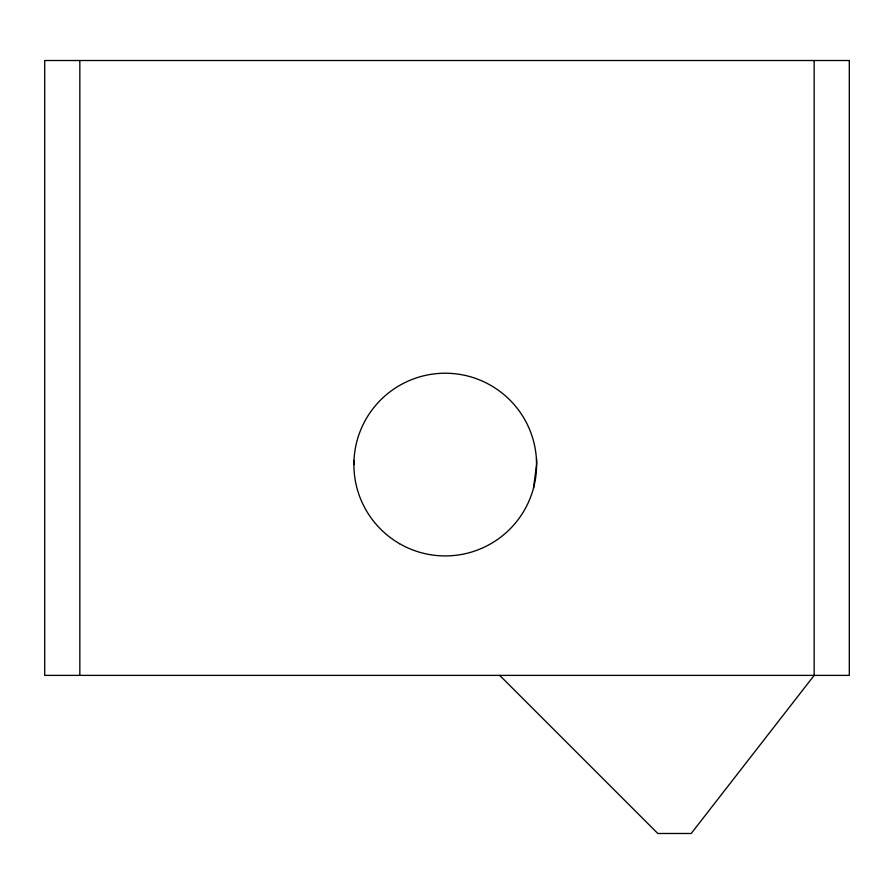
<?xml version="1.0" encoding="UTF-8"?>
<svg xmlns="http://www.w3.org/2000/svg" width="894" height="894" viewBox="0 0 894 894"><rect width="100%" height="100%" fill="white"/><g stroke="black" fill="none" stroke-linecap="round" stroke-linejoin="round"><path stroke-width="1.34" d="M533.483 488.213L536.59 464.567L536.59 459.024M499.701 675.383L657.816 833.487L691.196 833.487L814.166 675.383L814.166 60.513M353.89 460.41L353.89 464.567M79.834 60.513L79.834 675.383M849.3 60.513L44.7 60.513L44.7 675.383L849.3 675.383L849.3 60.513M399.562 543.686A91.356 91.356 0 0 0 536.59 464.567A91.356 91.356 0 0 0 399.562 385.459A91.356 91.356 0 0 0 399.562 543.686"/></g></svg>
